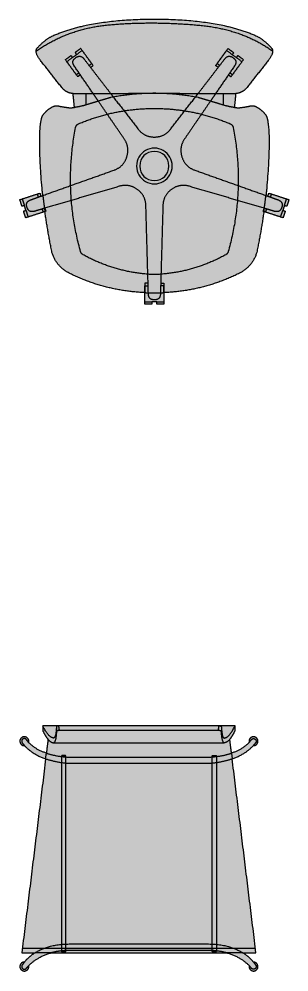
# Model space of a CAD drawing. Header units: metres. Extents: x -17 to 580, y -130 to 19.
# Drawn here: x 302.816 to 303.354, y -20.205 to -18.304 of the extents above; entities that cross this region are included whole.
import ezdxf

# ---------------------------------------------------------------- set-up
doc = ezdxf.new("R2010")
doc.units = ezdxf.units.M
doc.linetypes.add('Style Black Lines_2', pattern=[0])
doc.layers.add('Furniture', color=7, linetype='Continuous', true_color=0x7a8bf7)
doc.layers.add('Imported blocks', color=7, linetype='Continuous', true_color=0x7a8bf7)

# ---------------------------------------------------------------- blocks, each defined once
blk = doc.blocks.new('Aeron')
at = {"layer": 'Imported blocks', "transparency": 33554483}
h = blk.add_hatch(color=256, dxfattribs=at)
edge = h.paths.add_edge_path(flags=0)
edge.add_spline(control_points=[(0.3572, 0.0933), (0.3572, 0.0816), (0.3572, 0.07)], knot_values=[0, 0, 0, 1, 1, 1], degree=2, periodic=0)
edge.add_spline(control_points=[(0.3572, 0.07), (0.3502, 0.07), (0.3432, 0.07)], knot_values=[0, 0, 0, 1, 1, 1], degree=2, periodic=0)
edge.add_spline(control_points=[(0.3432, 0.07), (0.3432, 0.0725), (0.3432, 0.075)], knot_values=[0, 0, 0, 1, 1, 1], degree=2, periodic=0)
edge.add_spline(control_points=[(0.3432, 0.075), (0.3382, 0.075), (0.3332, 0.075)], knot_values=[0, 0, 0, 1, 1, 1], degree=2, periodic=0)
edge.add_spline(control_points=[(0.3332, 0.075), (0.3332, 0.0725), (0.3332, 0.07)], knot_values=[0, 0, 0, 1, 1, 1], degree=2, periodic=0)
edge.add_spline(control_points=[(0.3332, 0.07), (0.3262, 0.07), (0.3192, 0.07)], knot_values=[0, 0, 0, 1, 1, 1], degree=2, periodic=0)
edge.add_spline(control_points=[(0.3192, 0.07), (0.3192, 0.0816), (0.3192, 0.0933)], knot_values=[0, 0, 0, 1, 1, 1], degree=2, periodic=0)
edge.add_spline(control_points=[(0.3192, 0.0933), (0.2384, 0.0965), (0.1662, 0.1332)], knot_values=[0, 0, 0, 1, 1, 1], degree=2, periodic=0)
edge.add_spline(control_points=[(0.1662, 0.1332), (0.142, 0.147), (0.134, 0.1736)], knot_values=[0, 0, 0, 1, 1, 1], degree=2, periodic=0)
edge.add_spline(control_points=[(0.134, 0.1736), (0.1257, 0.2141), (0.12, 0.2549)], knot_values=[0, 0, 0, 1, 1, 1], degree=2, periodic=0)
edge.add_spline(control_points=[(0.12, 0.2549), (0.1008, 0.2487), (0.0817, 0.2425)], knot_values=[0, 0, 0, 1, 1, 1], degree=2, periodic=0)
edge.add_spline(control_points=[(0.0817, 0.2425), (0.0796, 0.2492), (0.0774, 0.2559)], knot_values=[0, 0, 0, 1, 1, 1], degree=2, periodic=0)
edge.add_spline(control_points=[(0.0774, 0.2559), (0.0798, 0.2566), (0.0822, 0.2574)], knot_values=[0, 0, 0, 1, 1, 1], degree=2, periodic=0)
edge.add_spline(control_points=[(0.0822, 0.2574), (0.0806, 0.2622), (0.0791, 0.2669)], knot_values=[0, 0, 0, 1, 1, 1], degree=2, periodic=0)
edge.add_spline(control_points=[(0.0791, 0.2669), (0.0767, 0.2661), (0.0743, 0.2654)], knot_values=[0, 0, 0, 1, 1, 1], degree=2, periodic=0)
edge.add_spline(control_points=[(0.0743, 0.2654), (0.0722, 0.272), (0.07, 0.2787)], knot_values=[0, 0, 0, 1, 1, 1], degree=2, periodic=0)
edge.add_spline(control_points=[(0.07, 0.2787), (0.09, 0.2852), (0.1099, 0.2917)], knot_values=[0, 0, 0, 1, 1, 1], degree=2, periodic=0)
edge.add_spline(control_points=[(0.1099, 0.2917), (0.1109, 0.2886), (0.1119, 0.2856)], knot_values=[0, 0, 0, 1, 1, 1], degree=2, periodic=0)
edge.add_spline(control_points=[(0.1119, 0.2856), (0.1139, 0.2863), (0.1158, 0.287)], knot_values=[0, 0, 0, 1, 1, 1], degree=2, periodic=0)
edge.add_spline(control_points=[(0.1158, 0.287), (0.115, 0.2941), (0.1142, 0.3013)], knot_values=[0, 0, 0, 1, 1, 1], degree=2, periodic=0)
edge.add_spline(control_points=[(0.1142, 0.3013), (0.1044, 0.422), (0.1153, 0.4465)], knot_values=[0, 0, 0, 1, 1, 1], degree=2, periodic=0)
edge.add_spline(control_points=[(0.1153, 0.4465), (0.1236, 0.458), (0.1362, 0.4644)], knot_values=[0, 0, 0, 1, 1, 1], degree=2, periodic=0)
edge.add_spline(control_points=[(0.1362, 0.4644), (0.1415, 0.467), (0.1471, 0.4655)], knot_values=[0, 0, 0, 1, 1, 1], degree=2, periodic=0)
edge.add_spline(control_points=[(0.1471, 0.4655), (0.1581, 0.4632), (0.1692, 0.462)], knot_values=[0, 0, 0, 1, 1, 1], degree=2, periodic=0)
edge.add_spline(control_points=[(0.1692, 0.462), (0.1738, 0.462), (0.1788, 0.4626)], knot_values=[0, 0, 0, 1, 1, 1], degree=2, periodic=0)
edge.add_spline(control_points=[(0.1788, 0.4626), (0.1775, 0.4765), (0.1761, 0.4903)], knot_values=[0, 0, 0, 1, 1, 1], degree=2, periodic=0)
edge.add_spline(control_points=[(0.1761, 0.4903), (0.1633, 0.4914), (0.1548, 0.5009)], knot_values=[0, 0, 0, 1, 1, 1], degree=2, periodic=0)
edge.add_spline(control_points=[(0.1548, 0.5009), (0.1331, 0.5285), (0.1113, 0.5561)], knot_values=[0, 0, 0, 1, 1, 1], degree=2, periodic=0)
edge.add_spline(control_points=[(0.1113, 0.5561), (0.0982, 0.573), (0.1046, 0.581)], knot_values=[0, 0, 0, 1, 1, 1], degree=2, periodic=0)
edge.add_spline(control_points=[(0.1046, 0.581), (0.1172, 0.5955), (0.1339, 0.6049)], knot_values=[0, 0, 0, 1, 1, 1], degree=2, periodic=0)
edge.add_spline(control_points=[(0.1339, 0.6049), (0.2101, 0.6389), (0.3382, 0.6389)], knot_values=[0, 0, 0, 1, 1, 1], degree=2, periodic=0)
edge.add_spline(control_points=[(0.3382, 0.6389), (0.4664, 0.6389), (0.5425, 0.6049)], knot_values=[0, 0, 0, 1, 1, 1], degree=2, periodic=0)
edge.add_spline(control_points=[(0.5425, 0.6049), (0.5593, 0.5955), (0.5718, 0.581)], knot_values=[0, 0, 0, 1, 1, 1], degree=2, periodic=0)
edge.add_spline(control_points=[(0.5718, 0.581), (0.5782, 0.573), (0.5651, 0.5561)], knot_values=[0, 0, 0, 1, 1, 1], degree=2, periodic=0)
edge.add_spline(control_points=[(0.5651, 0.5561), (0.5434, 0.5285), (0.5216, 0.5009)], knot_values=[0, 0, 0, 1, 1, 1], degree=2, periodic=0)
edge.add_spline(control_points=[(0.5216, 0.5009), (0.5131, 0.4914), (0.5004, 0.4903)], knot_values=[0, 0, 0, 1, 1, 1], degree=2, periodic=0)
edge.add_spline(control_points=[(0.5004, 0.4903), (0.499, 0.4765), (0.4976, 0.4626)], knot_values=[0, 0, 0, 1, 1, 1], degree=2, periodic=0)
edge.add_spline(control_points=[(0.4976, 0.4626), (0.5026, 0.462), (0.5072, 0.462)], knot_values=[0, 0, 0, 1, 1, 1], degree=2, periodic=0)
edge.add_spline(control_points=[(0.5072, 0.462), (0.5184, 0.4632), (0.5293, 0.4655)], knot_values=[0, 0, 0, 1, 1, 1], degree=2, periodic=0)
edge.add_spline(control_points=[(0.5293, 0.4655), (0.535, 0.467), (0.5402, 0.4644)], knot_values=[0, 0, 0, 1, 1, 1], degree=2, periodic=0)
edge.add_spline(control_points=[(0.5402, 0.4644), (0.5529, 0.458), (0.5611, 0.4465)], knot_values=[0, 0, 0, 1, 1, 1], degree=2, periodic=0)
edge.add_spline(control_points=[(0.5611, 0.4465), (0.5721, 0.422), (0.5622, 0.3013)], knot_values=[0, 0, 0, 1, 1, 1], degree=2, periodic=0)
edge.add_spline(control_points=[(0.5622, 0.3013), (0.5614, 0.2941), (0.5606, 0.287)], knot_values=[0, 0, 0, 1, 1, 1], degree=2, periodic=0)
edge.add_spline(control_points=[(0.5606, 0.287), (0.5626, 0.2863), (0.5645, 0.2856)], knot_values=[0, 0, 0, 1, 1, 1], degree=2, periodic=0)
edge.add_spline(control_points=[(0.5645, 0.2856), (0.5655, 0.2886), (0.5665, 0.2917)], knot_values=[0, 0, 0, 1, 1, 1], degree=2, periodic=0)
edge.add_spline(control_points=[(0.5665, 0.2917), (0.5865, 0.2852), (0.6064, 0.2787)], knot_values=[0, 0, 0, 1, 1, 1], degree=2, periodic=0)
edge.add_spline(control_points=[(0.6064, 0.2787), (0.6043, 0.272), (0.6021, 0.2654)], knot_values=[0, 0, 0, 1, 1, 1], degree=2, periodic=0)
edge.add_spline(control_points=[(0.6021, 0.2654), (0.5997, 0.2661), (0.5974, 0.2669)], knot_values=[0, 0, 0, 1, 1, 1], degree=2, periodic=0)
edge.add_spline(control_points=[(0.5974, 0.2669), (0.5958, 0.2622), (0.5943, 0.2574)], knot_values=[0, 0, 0, 1, 1, 1], degree=2, periodic=0)
edge.add_spline(control_points=[(0.5943, 0.2574), (0.5966, 0.2566), (0.599, 0.2559)], knot_values=[0, 0, 0, 1, 1, 1], degree=2, periodic=0)
edge.add_spline(control_points=[(0.599, 0.2559), (0.5969, 0.2492), (0.5947, 0.2425)], knot_values=[0, 0, 0, 1, 1, 1], degree=2, periodic=0)
edge.add_spline(control_points=[(0.5947, 0.2425), (0.5756, 0.2487), (0.5565, 0.2549)], knot_values=[0, 0, 0, 1, 1, 1], degree=2, periodic=0)
edge.add_spline(control_points=[(0.5565, 0.2549), (0.5507, 0.2141), (0.5424, 0.1736)], knot_values=[0, 0, 0, 1, 1, 1], degree=2, periodic=0)
edge.add_spline(control_points=[(0.5424, 0.1736), (0.5344, 0.147), (0.5103, 0.1332)], knot_values=[0, 0, 0, 1, 1, 1], degree=2, periodic=0)
edge.add_spline(control_points=[(0.5103, 0.1332), (0.4381, 0.0965), (0.3572, 0.0933)], knot_values=[0, 0, 0, 1, 1, 1], degree=2, periodic=0)
at = {"layer": 'Imported blocks', "linetype": 'Style Black Lines_2'}
for points in [[(0.2013, 0.4903), (0.2013, 0.4675)], [(0.4751, 0.4903), (0.4751, 0.4675)]]:
    blk.add_lwpolyline(points, dxfattribs=at)
at = {"layer": 'Imported blocks'}
for points, degree in [([(0.1029, 0.5753), (0.1682, 0.6207), (0.2505, 0.6277)], 2), ([(0.1339, 0.6049), (0.2101, 0.6389), (0.3382, 0.6389)], 2), ([(0.2505, 0.6277), (0.3382, 0.6351), (0.4287, 0.6265)], 2), ([(0.3382, 0.6389), (0.4664, 0.6389), (0.5425, 0.6049)], 2), ([(0.4287, 0.6265), (0.5135, 0.6185), (0.5736, 0.5753)], 2), ([(0.1046, 0.581), (0.1172, 0.5955), (0.1339, 0.6049)], 2), ([(0.5425, 0.6049), (0.5593, 0.5955), (0.5718, 0.581)], 2), ([(0.1113, 0.5561), (0.0982, 0.573), (0.1046, 0.581)], 2), ([(0.1944, 0.5761), (0.179, 0.565), (0.1636, 0.5538)], 2), ([(0.1914, 0.5802), (0.1858, 0.5761), (0.1801, 0.572)], 2), ([(0.1801, 0.572), (0.1816, 0.5699), (0.1831, 0.5679)], 2), ([(0.2161, 0.5462), (0.2038, 0.5632), (0.1914, 0.5802)], 2), ([(0.2132, 0.5502), (0.2038, 0.5632), (0.1944, 0.5761)], 2), ([(0.4603, 0.5462), (0.4726, 0.5632), (0.485, 0.5802)], 2), ([(0.482, 0.5761), (0.4726, 0.5632), (0.4632, 0.5502)], 2), ([(0.5128, 0.5538), (0.4974, 0.565), (0.482, 0.5761)], 2), ([(0.485, 0.5802), (0.4906, 0.5761), (0.4963, 0.572)], 2), ([(0.4963, 0.572), (0.4948, 0.5699), (0.4934, 0.5679)], 2), ([(0.5718, 0.581), (0.5782, 0.573), (0.5651, 0.5561)], 2), ([(0.1548, 0.5009), (0.1331, 0.5285), (0.1113, 0.5561)], 2), ([(0.1607, 0.5578), (0.1664, 0.562), (0.172, 0.5661)], 2), ([(0.1854, 0.5239), (0.1731, 0.5409), (0.1607, 0.5578)], 2), ([(0.1636, 0.5538), (0.1731, 0.5409), (0.1825, 0.5279)], 2), ([(0.172, 0.5661), (0.1735, 0.5641), (0.175, 0.562)], 2), ([(0.1784, 0.5454), (0.1718, 0.555), (0.1813, 0.5618)], 2), ([(0.1813, 0.5618), (0.1907, 0.5687), (0.1978, 0.5595)], 2), ([(0.1978, 0.5595), (0.2244, 0.525), (0.2509, 0.4906)], 2), ([(0.4256, 0.4906), (0.4521, 0.525), (0.4786, 0.5595)], 2), ([(0.4786, 0.5595), (0.4857, 0.5687), (0.4951, 0.5618)], 2), ([(0.491, 0.5239), (0.5034, 0.5409), (0.5157, 0.5578)], 2), ([(0.494, 0.5279), (0.5034, 0.5409), (0.5128, 0.5538)], 2), ([(0.4951, 0.5618), (0.5046, 0.555), (0.498, 0.5454)], 2), ([(0.5044, 0.5661), (0.5029, 0.5641), (0.5015, 0.562)], 2), ([(0.5157, 0.5578), (0.5101, 0.562), (0.5044, 0.5661)], 2), ([(0.5651, 0.5561), (0.5434, 0.5285), (0.5216, 0.5009)], 2), ([(0.216, 0.4905), (0.1972, 0.5179), (0.1784, 0.5454)], 2), ([(0.2079, 0.5464), (0.2106, 0.5483), (0.2132, 0.5502)], 2), ([(0.211, 0.5424), (0.2135, 0.5443), (0.2161, 0.5462)], 2), ([(0.4655, 0.5424), (0.4629, 0.5443), (0.4603, 0.5462)], 2), ([(0.498, 0.5454), (0.4792, 0.5179), (0.4604, 0.4905)], 2), ([(0.4632, 0.5502), (0.4659, 0.5483), (0.4685, 0.5464)], 2), ([(0.1825, 0.5279), (0.1851, 0.5298), (0.1877, 0.5318)], 2), ([(0.1906, 0.5276), (0.188, 0.5257), (0.1854, 0.5239)], 2), ([(0.4859, 0.5276), (0.4885, 0.5257), (0.491, 0.5239)], 2), ([(0.4887, 0.5318), (0.4913, 0.5298), (0.494, 0.5279)], 2), ([(0.1761, 0.4903), (0.1633, 0.4914), (0.1548, 0.5009)], 2), ([(0.5216, 0.5009), (0.5131, 0.4914), (0.5004, 0.4903)], 2), ([(0.1761, 0.4903), (0.2571, 0.4906), (0.3382, 0.491)], 2), ([(0.1788, 0.4626), (0.1775, 0.4765), (0.1761, 0.4903)], 2), ([(0.2265, 0.4751), (0.2213, 0.4828), (0.216, 0.4905)], 2), ([(0.2505, 0.4823), (0.2385, 0.4787), (0.2265, 0.4751)], 2), ([(0.3382, 0.4908), (0.294, 0.4906), (0.2505, 0.4823)], 2), ([(0.2509, 0.4906), (0.2537, 0.487), (0.2564, 0.4834)], 2), ([(0.2564, 0.4834), (0.281, 0.4516), (0.3055, 0.4197)], 2), ([(0.3382, 0.491), (0.4193, 0.4906), (0.5004, 0.4903)], 2), ([(0.4259, 0.4823), (0.3825, 0.4906), (0.3382, 0.4908)], 2), ([(0.3709, 0.4197), (0.3955, 0.4516), (0.42, 0.4834)], 2), ([(0.42, 0.4834), (0.4228, 0.487), (0.4256, 0.4906)], 2), ([(0.4499, 0.4751), (0.4379, 0.4787), (0.4259, 0.4823)], 2), ([(0.4604, 0.4905), (0.4552, 0.4828), (0.4499, 0.4751)], 2), ([(0.5004, 0.4903), (0.499, 0.4765), (0.4976, 0.4626)], 2), ([(0.1153, 0.4465), (0.1236, 0.458), (0.1362, 0.4644)], 2), ([(0.1362, 0.4644), (0.1415, 0.467), (0.1471, 0.4655)], 2), ([(0.1471, 0.4655), (0.1581, 0.4632), (0.1692, 0.462)], 2), ([(0.1692, 0.462), (0.1738, 0.462), (0.1788, 0.4626)], 2), ([(0.2086, 0.4698), (0.1924, 0.4643), (0.1788, 0.4626)], 2), ([(0.1871, 0.4301), (0.2596, 0.4604), (0.3382, 0.4607)], 2), ([(0.2265, 0.4751), (0.2176, 0.4724), (0.2086, 0.4698)], 2), ([(0.2781, 0.3998), (0.2523, 0.4375), (0.2265, 0.4751)], 2), ([(0.3382, 0.4607), (0.4168, 0.4604), (0.4893, 0.4301)], 2), ([(0.4499, 0.4751), (0.4241, 0.4374), (0.3984, 0.3998)], 2), ([(0.4678, 0.4698), (0.4589, 0.4724), (0.4499, 0.4751)], 2), ([(0.4976, 0.4626), (0.484, 0.4643), (0.4678, 0.4698)], 2), ([(0.4976, 0.4626), (0.5026, 0.462), (0.5072, 0.462)], 2), ([(0.5072, 0.462), (0.5184, 0.4632), (0.5293, 0.4655)], 2), ([(0.5293, 0.4655), (0.535, 0.467), (0.5402, 0.4644)], 2), ([(0.5402, 0.4644), (0.5529, 0.458), (0.5611, 0.4465)], 2), ([(0.1142, 0.3013), (0.1044, 0.422), (0.1153, 0.4465)], 2), ([(0.5611, 0.4465), (0.5721, 0.422), (0.5622, 0.3013)], 2), ([(0.1911, 0.175), (0.1568, 0.2977), (0.1812, 0.4228)], 2), ([(0.1812, 0.4228), (0.1822, 0.428), (0.1871, 0.4301)], 2), ([(0.3055, 0.4197), (0.3179, 0.4036), (0.3382, 0.4036)], 2), ([(0.3382, 0.4036), (0.3585, 0.4036), (0.3709, 0.4197)], 2), ([(0.4953, 0.4228), (0.5197, 0.2977), (0.4854, 0.175)], 2), ([(0.4893, 0.4301), (0.4942, 0.428), (0.4953, 0.4228)], 2), ([(0.2832, 0.3637), (0.2895, 0.383), (0.2781, 0.3998)], 2), ([(0.3984, 0.3998), (0.3869, 0.383), (0.3932, 0.3637)], 2), ([(0.356, 0.3766), (0.3448, 0.3831), (0.3317, 0.3831), (0.3205, 0.3766)], 3), ([(0.2578, 0.3376), (0.277, 0.3444), (0.2832, 0.3637)], 2), ([(0.3205, 0.3766), (0.3093, 0.3702), (0.3027, 0.3588), (0.3027, 0.3458)], 3), ([(0.3382, 0.3748), (0.3215, 0.3748), (0.3093, 0.3625), (0.3093, 0.3458)], 3), ([(0.3671, 0.3458), (0.3671, 0.3625), (0.3549, 0.3748), (0.3382, 0.3748)], 3), ([(0.3737, 0.3458), (0.3737, 0.3588), (0.3672, 0.3702), (0.356, 0.3766)], 3), ([(0.3932, 0.3637), (0.3995, 0.3444), (0.4186, 0.3376)], 2), ([(0.3027, 0.3458), (0.3027, 0.3329), (0.3093, 0.3215), (0.3205, 0.3151)], 3), ([(0.3093, 0.3458), (0.3093, 0.3292), (0.3215, 0.3169), (0.3382, 0.3169)], 3), ([(0.3382, 0.3169), (0.3549, 0.3169), (0.3671, 0.3292), (0.3671, 0.3458)], 3), ([(0.356, 0.3151), (0.3672, 0.3215), (0.3737, 0.3329), (0.3737, 0.3458)], 3), ([(0.1158, 0.287), (0.1868, 0.3123), (0.2578, 0.3376)], 2), ([(0.4186, 0.3376), (0.4896, 0.3123), (0.5606, 0.287)], 2), ([(0.2683, 0.3053), (0.1937, 0.2834), (0.1191, 0.2614)], 2), ([(0.3042, 0.2991), (0.2878, 0.311), (0.2683, 0.3053)], 2), ([(0.3205, 0.3151), (0.3317, 0.3086), (0.3448, 0.3086), (0.356, 0.3151)], 3), ([(0.4081, 0.3053), (0.3886, 0.311), (0.3722, 0.2991)], 2), ([(0.5574, 0.2614), (0.4828, 0.2834), (0.4081, 0.3053)], 2), ([(0.07, 0.2787), (0.09, 0.2852), (0.1099, 0.2917)], 2), ([(0.0917, 0.2784), (0.1018, 0.282), (0.1119, 0.2856)], 2), ([(0.1072, 0.2839), (0.1062, 0.287), (0.1052, 0.2901)], 2), ([(0.1099, 0.2917), (0.1109, 0.2886), (0.1119, 0.2856)], 2), ([(0.1119, 0.2856), (0.1139, 0.2863), (0.1158, 0.287)], 2), ([(0.1158, 0.287), (0.115, 0.2941), (0.1142, 0.3013)], 2), ([(0.1158, 0.287), (0.1173, 0.2742), (0.1191, 0.2614)], 2), ([(0.3213, 0.2668), (0.3207, 0.2871), (0.3042, 0.2991)], 2), ([(0.3722, 0.2991), (0.3557, 0.2871), (0.3552, 0.2668)], 2), ([(0.5574, 0.2614), (0.5591, 0.2742), (0.5606, 0.287)], 2), ([(0.5622, 0.3013), (0.5614, 0.2941), (0.5606, 0.287)], 2), ([(0.5606, 0.287), (0.5626, 0.2863), (0.5645, 0.2856)], 2), ([(0.5645, 0.2856), (0.5655, 0.2886), (0.5665, 0.2917)], 2), ([(0.5645, 0.2856), (0.5746, 0.282), (0.5848, 0.2784)], 2), ([(0.5665, 0.2917), (0.5865, 0.2852), (0.6064, 0.2787)], 2), ([(0.5712, 0.2901), (0.5702, 0.287), (0.5692, 0.2839)], 2), ([(0.0743, 0.2654), (0.0722, 0.272), (0.07, 0.2787)], 2), ([(0.0791, 0.2669), (0.0767, 0.2661), (0.0743, 0.2654)], 2), ([(0.0748, 0.2802), (0.0769, 0.2736), (0.0791, 0.2669)], 2), ([(0.0822, 0.2574), (0.0806, 0.2622), (0.0791, 0.2669)], 2), ([(0.0843, 0.2633), (0.0807, 0.2744), (0.0917, 0.2784)], 2), ([(0.3262, 0.093), (0.3237, 0.1799), (0.3213, 0.2668)], 2), ([(0.3552, 0.2668), (0.3527, 0.1799), (0.3503, 0.093)], 2), ([(0.5848, 0.2784), (0.5957, 0.2744), (0.5921, 0.2633)], 2), ([(0.5974, 0.2669), (0.5958, 0.2622), (0.5943, 0.2574)], 2), ([(0.5974, 0.2669), (0.5995, 0.2736), (0.6017, 0.2802)], 2), ([(0.6021, 0.2654), (0.5997, 0.2661), (0.5974, 0.2669)], 2), ([(0.6064, 0.2787), (0.6043, 0.272), (0.6021, 0.2654)], 2), ([(0.0774, 0.2559), (0.0798, 0.2566), (0.0822, 0.2574)], 2), ([(0.0817, 0.2425), (0.0796, 0.2492), (0.0774, 0.2559)], 2), ([(0.12, 0.2549), (0.1008, 0.2487), (0.0817, 0.2425)], 2), ([(0.0822, 0.2574), (0.0843, 0.2507), (0.0865, 0.2441)], 2), ([(0.0991, 0.2555), (0.0879, 0.2522), (0.0843, 0.2633)], 2), ([(0.1191, 0.2614), (0.1091, 0.2585), (0.0991, 0.2555)], 2), ([(0.1169, 0.254), (0.1159, 0.2571), (0.1149, 0.2602)], 2), ([(0.1191, 0.2614), (0.1195, 0.2582), (0.12, 0.2549)], 2), ([(0.1197, 0.2616), (0.1207, 0.2586), (0.1217, 0.2555)], 2), ([(0.1217, 0.2555), (0.1208, 0.2552), (0.12, 0.2549)], 2), ([(0.134, 0.1736), (0.1257, 0.2141), (0.12, 0.2549)], 2), ([(0.5565, 0.2549), (0.5507, 0.2141), (0.5424, 0.1736)], 2), ([(0.5567, 0.2616), (0.5557, 0.2586), (0.5547, 0.2555)], 2), ([(0.5547, 0.2555), (0.5556, 0.2552), (0.5565, 0.2549)], 2), ([(0.5565, 0.2549), (0.5569, 0.2582), (0.5574, 0.2614)], 2), ([(0.5947, 0.2425), (0.5756, 0.2487), (0.5565, 0.2549)], 2), ([(0.5773, 0.2555), (0.5674, 0.2585), (0.5574, 0.2614)], 2), ([(0.5615, 0.2602), (0.5605, 0.2571), (0.5595, 0.254)], 2), ([(0.5921, 0.2633), (0.5885, 0.2522), (0.5773, 0.2555)], 2), ([(0.5899, 0.2441), (0.5921, 0.2507), (0.5943, 0.2574)], 2), ([(0.5943, 0.2574), (0.5966, 0.2566), (0.599, 0.2559)], 2), ([(0.599, 0.2559), (0.5969, 0.2492), (0.5947, 0.2425)], 2), ([(0.1662, 0.1332), (0.142, 0.147), (0.134, 0.1736)], 2), ([(0.1959, 0.1689), (0.1922, 0.171), (0.1911, 0.175)], 2), ([(0.4854, 0.175), (0.4842, 0.171), (0.4806, 0.1689)], 2), ([(0.5424, 0.1736), (0.5344, 0.147), (0.5103, 0.1332)], 2), ([(0.3382, 0.1292), (0.2623, 0.1322), (0.1959, 0.1689)], 2), ([(0.4806, 0.1689), (0.4141, 0.1322), (0.3382, 0.1292)], 2), ([(0.3192, 0.0933), (0.2384, 0.0965), (0.1662, 0.1332)], 2), ([(0.5103, 0.1332), (0.4381, 0.0965), (0.3572, 0.0933)], 2), ([(0.3256, 0.112), (0.3224, 0.112), (0.3192, 0.112)], 2), ([(0.3192, 0.112), (0.3192, 0.1026), (0.3192, 0.0933)], 2), ([(0.3192, 0.0933), (0.3192, 0.1001), (0.3192, 0.107)], 2), ([(0.3192, 0.107), (0.3225, 0.107), (0.3258, 0.107)], 2), ([(0.3572, 0.107), (0.3539, 0.107), (0.3507, 0.107)], 2), ([(0.3508, 0.112), (0.354, 0.112), (0.3572, 0.112)], 2), ([(0.3572, 0.112), (0.3572, 0.1026), (0.3572, 0.0933)], 2), ([(0.3572, 0.0933), (0.3572, 0.1001), (0.3572, 0.107)], 2), ([(0.3192, 0.07), (0.3192, 0.0816), (0.3192, 0.0933)], 2), ([(0.3192, 0.0933), (0.3227, 0.0931), (0.3262, 0.093)], 2), ([(0.3262, 0.093), (0.3322, 0.0929), (0.3382, 0.093)], 2), ([(0.3262, 0.0905), (0.3262, 0.0918), (0.3262, 0.093)], 2), ([(0.3382, 0.0789), (0.3266, 0.0789), (0.3262, 0.0905)], 2), ([(0.3382, 0.093), (0.3443, 0.0929), (0.3503, 0.093)], 2), ([(0.3502, 0.0905), (0.3499, 0.0789), (0.3382, 0.0789)], 2), ([(0.3503, 0.093), (0.3502, 0.0918), (0.3502, 0.0905)], 2), ([(0.3503, 0.093), (0.3538, 0.0931), (0.3572, 0.0933)], 2), ([(0.3572, 0.0933), (0.3572, 0.0816), (0.3572, 0.07)], 2), ([(0.3192, 0.075), (0.3262, 0.075), (0.3332, 0.075)], 2), ([(0.3332, 0.07), (0.3262, 0.07), (0.3192, 0.07)], 2), ([(0.3432, 0.075), (0.3382, 0.075), (0.3332, 0.075)], 2), ([(0.3332, 0.075), (0.3332, 0.0725), (0.3332, 0.07)], 2), ([(0.3432, 0.07), (0.3432, 0.0725), (0.3432, 0.075)], 2), ([(0.3432, 0.075), (0.3502, 0.075), (0.3572, 0.075)], 2), ([(0.3572, 0.07), (0.3502, 0.07), (0.3432, 0.07)], 2)]:
    blk.add_open_spline(points, degree=degree, dxfattribs=at)
blk = doc.blocks.new('Gilbert')
at = {"layer": 'Imported blocks', "transparency": 33554483}
h = blk.add_hatch(color=256, dxfattribs=at)
edge = h.paths.add_edge_path(flags=0)
edge.add_spline(control_points=[(0.1164, 0.559), (0.1154, 0.559), (0.1154, 0.558)], knot_values=[0, 0, 0, 1, 1, 1], degree=2, periodic=0)
edge.add_spline(control_points=[(0.1154, 0.558), (0.1154, 0.5538), (0.1154, 0.5497)], knot_values=[0, 0, 0, 1, 1, 1], degree=2, periodic=0)
edge.add_spline(control_points=[(0.1154, 0.5497), (0.1154, 0.5495), (0.1155, 0.5493)], knot_values=[0, 0, 0, 1, 1, 1], degree=2, periodic=0)
edge.add_spline(control_points=[(0.1155, 0.5493), (0.1208, 0.538), (0.1261, 0.5319)], knot_values=[0, 0, 0, 1, 1, 1], degree=2, periodic=0)
edge.add_spline(control_points=[(0.1261, 0.5319), (0.1244, 0.5182), (0.1227, 0.5044)], knot_values=[0, 0, 0, 1, 1, 1], degree=2, periodic=0)
edge.add_spline(control_points=[(0.1227, 0.5044), (0.0999, 0.5121), (0.0873, 0.526)], knot_values=[0, 0, 0, 1, 1, 1], degree=2, periodic=0)
edge.add_spline(control_points=[(0.0873, 0.526), (0.0889, 0.5322), (0.0835, 0.5356)], knot_values=[0, 0, 0, 1, 1, 1], degree=2, periodic=0)
edge.add_spline(control_points=[(0.0835, 0.5356), (0.0782, 0.5391), (0.0732, 0.5351)], knot_values=[0, 0, 0, 1, 1, 1], degree=2, periodic=0)
edge.add_spline(control_points=[(0.0732, 0.5351), (0.0683, 0.531), (0.0706, 0.5251)], knot_values=[0, 0, 0, 1, 1, 1], degree=2, periodic=0)
edge.add_spline(control_points=[(0.0706, 0.5251), (0.0729, 0.5192), (0.0792, 0.5195)], knot_values=[0, 0, 0, 1, 1, 1], degree=2, periodic=0)
edge.add_spline(control_points=[(0.0792, 0.5195), (0.0947, 0.5025), (0.1213, 0.4929)], knot_values=[0, 0, 0, 1, 1, 1], degree=2, periodic=0)
edge.add_spline(control_points=[(0.1213, 0.4929), (0.0975, 0.2996), (0.0738, 0.1063)], knot_values=[0, 0, 0, 1, 1, 1], degree=2, periodic=0)
edge.add_spline(control_points=[(0.0738, 0.1063), (0.087, 0.1063), (0.1003, 0.1063)], knot_values=[0, 0, 0, 1, 1, 1], degree=2, periodic=0)
edge.add_spline(control_points=[(0.1003, 0.1063), (0.0876, 0.0984), (0.0788, 0.0876)], knot_values=[0, 0, 0, 1, 1, 1], degree=2, periodic=0)
edge.add_spline(control_points=[(0.0788, 0.0876), (0.0726, 0.0876), (0.0705, 0.0817)], knot_values=[0, 0, 0, 1, 1, 1], degree=2, periodic=0)
edge.add_spline(control_points=[(0.0705, 0.0817), (0.0684, 0.0759), (0.0732, 0.072)], knot_values=[0, 0, 0, 1, 1, 1], degree=2, periodic=0)
edge.add_spline(control_points=[(0.0732, 0.072), (0.078, 0.0681), (0.0833, 0.0713)], knot_values=[0, 0, 0, 1, 1, 1], degree=2, periodic=0)
edge.add_spline(control_points=[(0.0833, 0.0713), (0.0886, 0.0744), (0.0874, 0.0805)], knot_values=[0, 0, 0, 1, 1, 1], degree=2, periodic=0)
edge.add_spline(control_points=[(0.0874, 0.0805), (0.105, 0.0987), (0.1328, 0.1063)], knot_values=[0, 0, 0, 1, 1, 1], degree=2, periodic=0)
edge.add_spline(control_points=[(0.1328, 0.1063), (0.3072, 0.1063), (0.4817, 0.1063)], knot_values=[0, 0, 0, 1, 1, 1], degree=2, periodic=0)
edge.add_spline(control_points=[(0.4817, 0.1063), (0.5095, 0.0987), (0.5271, 0.0805)], knot_values=[0, 0, 0, 1, 1, 1], degree=2, periodic=0)
edge.add_spline(control_points=[(0.5271, 0.0805), (0.5259, 0.0744), (0.5312, 0.0713)], knot_values=[0, 0, 0, 1, 1, 1], degree=2, periodic=0)
edge.add_spline(control_points=[(0.5312, 0.0713), (0.5365, 0.0681), (0.5412, 0.072)], knot_values=[0, 0, 0, 1, 1, 1], degree=2, periodic=0)
edge.add_spline(control_points=[(0.5412, 0.072), (0.546, 0.0759), (0.5439, 0.0817)], knot_values=[0, 0, 0, 1, 1, 1], degree=2, periodic=0)
edge.add_spline(control_points=[(0.5439, 0.0817), (0.5418, 0.0876), (0.5357, 0.0876)], knot_values=[0, 0, 0, 1, 1, 1], degree=2, periodic=0)
edge.add_spline(control_points=[(0.5357, 0.0876), (0.5269, 0.0984), (0.5142, 0.1063)], knot_values=[0, 0, 0, 1, 1, 1], degree=2, periodic=0)
edge.add_spline(control_points=[(0.5142, 0.1063), (0.5274, 0.1063), (0.5406, 0.1063)], knot_values=[0, 0, 0, 1, 1, 1], degree=2, periodic=0)
edge.add_spline(control_points=[(0.5406, 0.1063), (0.5169, 0.2996), (0.4932, 0.4929)], knot_values=[0, 0, 0, 1, 1, 1], degree=2, periodic=0)
edge.add_spline(control_points=[(0.4932, 0.4929), (0.5198, 0.5025), (0.5352, 0.5195)], knot_values=[0, 0, 0, 1, 1, 1], degree=2, periodic=0)
edge.add_spline(control_points=[(0.5352, 0.5195), (0.5416, 0.5192), (0.5439, 0.5251)], knot_values=[0, 0, 0, 1, 1, 1], degree=2, periodic=0)
edge.add_spline(control_points=[(0.5439, 0.5251), (0.5462, 0.531), (0.5412, 0.5351)], knot_values=[0, 0, 0, 1, 1, 1], degree=2, periodic=0)
edge.add_spline(control_points=[(0.5412, 0.5351), (0.5363, 0.5391), (0.5309, 0.5356)], knot_values=[0, 0, 0, 1, 1, 1], degree=2, periodic=0)
edge.add_spline(control_points=[(0.5309, 0.5356), (0.5256, 0.5322), (0.5272, 0.526)], knot_values=[0, 0, 0, 1, 1, 1], degree=2, periodic=0)
edge.add_spline(control_points=[(0.5272, 0.526), (0.5145, 0.5121), (0.4918, 0.5044)], knot_values=[0, 0, 0, 1, 1, 1], degree=2, periodic=0)
edge.add_spline(control_points=[(0.4918, 0.5044), (0.4901, 0.5182), (0.4884, 0.5319)], knot_values=[0, 0, 0, 1, 1, 1], degree=2, periodic=0)
edge.add_spline(control_points=[(0.4884, 0.5319), (0.4937, 0.538), (0.4989, 0.5493)], knot_values=[0, 0, 0, 1, 1, 1], degree=2, periodic=0)
edge.add_spline(control_points=[(0.4989, 0.5493), (0.499, 0.5495), (0.499, 0.5497)], knot_values=[0, 0, 0, 1, 1, 1], degree=2, periodic=0)
edge.add_spline(control_points=[(0.499, 0.5497), (0.499, 0.5538), (0.499, 0.558)], knot_values=[0, 0, 0, 1, 1, 1], degree=2, periodic=0)
edge.add_spline(control_points=[(0.499, 0.558), (0.499, 0.559), (0.498, 0.559)], knot_values=[0, 0, 0, 1, 1, 1], degree=2, periodic=0)
edge.add_spline(control_points=[(0.498, 0.559), (0.3072, 0.559), (0.1164, 0.559)], knot_values=[0, 0, 0, 1, 1, 1], degree=2, periodic=0)
at = {"layer": 'Imported blocks', "linetype": 'Style Black Lines_2'}
for points in [[(0.1428, 0.5566), (0.1428, 0.5471)], [(0.4717, 0.5566), (0.4717, 0.5471)], [(0.1213, 0.4929), (0.1227, 0.5044)], [(0.4918, 0.5044), (0.4932, 0.4929)], [(0.1328, 0.1063), (0.1003, 0.1063)], [(0.5142, 0.1063), (0.4817, 0.1063)]]:
    blk.add_lwpolyline(points, dxfattribs=at)
at = {"layer": 'Imported blocks'}
for points in [[(0.1164, 0.559), (0.1154, 0.559), (0.1154, 0.558)], [(0.1154, 0.558), (0.1154, 0.5538), (0.1154, 0.5497)], [(0.1371, 0.5346), (0.1272, 0.5352), (0.1156, 0.5586)], [(0.498, 0.559), (0.3072, 0.559), (0.1164, 0.559)], [(0.1428, 0.5566), (0.1417, 0.5349), (0.1371, 0.5346)], [(0.1475, 0.559), (0.1431, 0.5588), (0.1428, 0.5566)], [(0.1488, 0.5495), (0.1481, 0.5543), (0.1475, 0.559)], [(0.4656, 0.5495), (0.4663, 0.5543), (0.467, 0.559)], [(0.467, 0.559), (0.4714, 0.5588), (0.4717, 0.5566)], [(0.4717, 0.5566), (0.4727, 0.5349), (0.4773, 0.5346)], [(0.4773, 0.5346), (0.4873, 0.5352), (0.4988, 0.5586)], [(0.499, 0.558), (0.499, 0.559), (0.498, 0.559)], [(0.499, 0.5497), (0.499, 0.5538), (0.499, 0.558)], [(0.0732, 0.5351), (0.0683, 0.531), (0.0706, 0.5251)], [(0.0835, 0.5356), (0.0782, 0.5391), (0.0732, 0.5351)], [(0.0755, 0.5324), (0.0738, 0.531), (0.0736, 0.5288)], [(0.0795, 0.5334), (0.0773, 0.5338), (0.0755, 0.5324)], [(0.083, 0.5313), (0.0817, 0.5331), (0.0795, 0.5334)], [(0.0873, 0.526), (0.0889, 0.5322), (0.0835, 0.5356)], [(0.1154, 0.5497), (0.1154, 0.5495), (0.1155, 0.5493)], [(0.1155, 0.5493), (0.1208, 0.538), (0.1261, 0.5319)], [(0.1428, 0.5471), (0.1418, 0.5261), (0.1371, 0.5251)], [(0.1488, 0.5495), (0.1431, 0.5495), (0.1428, 0.5471)], [(0.4656, 0.5495), (0.3072, 0.5495), (0.1488, 0.5495)], [(0.4717, 0.5471), (0.4713, 0.5495), (0.4656, 0.5495)], [(0.4773, 0.5251), (0.4727, 0.5261), (0.4717, 0.5471)], [(0.4884, 0.5319), (0.4937, 0.538), (0.4989, 0.5493)], [(0.4989, 0.5493), (0.499, 0.5495), (0.499, 0.5497)], [(0.5309, 0.5356), (0.5256, 0.5322), (0.5272, 0.526)], [(0.5412, 0.5351), (0.5363, 0.5391), (0.5309, 0.5356)], [(0.5314, 0.5313), (0.5327, 0.5331), (0.5349, 0.5334)], [(0.5349, 0.5334), (0.5371, 0.5338), (0.5389, 0.5324)], [(0.5389, 0.5324), (0.5407, 0.531), (0.5409, 0.5288)], [(0.5439, 0.5251), (0.5462, 0.531), (0.5412, 0.5351)], [(0.0706, 0.5251), (0.0729, 0.5192), (0.0792, 0.5195)], [(0.0736, 0.5288), (0.0734, 0.5265), (0.0748, 0.5248)], [(0.0748, 0.5248), (0.0769, 0.5221), (0.0792, 0.5195)], [(0.0792, 0.5195), (0.0947, 0.5025), (0.1213, 0.4929)], [(0.0873, 0.526), (0.085, 0.5286), (0.083, 0.5313)], [(0.1227, 0.5044), (0.0999, 0.5121), (0.0873, 0.526)], [(0.1261, 0.5319), (0.1244, 0.5182), (0.1227, 0.5044)], [(0.1261, 0.5319), (0.1318, 0.5252), (0.1371, 0.5251)], [(0.1371, 0.5251), (0.3072, 0.5251), (0.4773, 0.5251)], [(0.4884, 0.5319), (0.4827, 0.5252), (0.4773, 0.5251)], [(0.4918, 0.5044), (0.4901, 0.5182), (0.4884, 0.5319)], [(0.5272, 0.526), (0.5145, 0.5121), (0.4918, 0.5044)], [(0.4932, 0.4929), (0.5198, 0.5025), (0.5352, 0.5195)], [(0.5272, 0.526), (0.5295, 0.5286), (0.5314, 0.5313)], [(0.5352, 0.5195), (0.5416, 0.5192), (0.5439, 0.5251)], [(0.5396, 0.5248), (0.5376, 0.5221), (0.5352, 0.5195)], [(0.5409, 0.5288), (0.5411, 0.5265), (0.5396, 0.5248)], [(0.1227, 0.5044), (0.1436, 0.4974), (0.171, 0.4962)], [(0.1571, 0.4996), (0.1529, 0.4996), (0.1529, 0.4992)], [(0.1529, 0.4992), (0.1529, 0.3039), (0.1529, 0.1087)], [(0.1529, 0.4992), (0.1529, 0.4987), (0.1571, 0.4987)], [(0.1614, 0.4992), (0.1614, 0.4996), (0.1571, 0.4996)], [(0.1571, 0.4987), (0.1614, 0.4987), (0.1614, 0.4992)], [(0.1614, 0.1087), (0.1614, 0.3039), (0.1614, 0.4992)], [(0.171, 0.4962), (0.3072, 0.4962), (0.4434, 0.4962)], [(0.4434, 0.4962), (0.4708, 0.4974), (0.4918, 0.5044)], [(0.4531, 0.4992), (0.4531, 0.4996), (0.4573, 0.4996)], [(0.4573, 0.4987), (0.4531, 0.4987), (0.4531, 0.4992)], [(0.4531, 0.1087), (0.4531, 0.3039), (0.4531, 0.4992)], [(0.4573, 0.4996), (0.4616, 0.4996), (0.4616, 0.4992)], [(0.4616, 0.4992), (0.4616, 0.4987), (0.4573, 0.4987)], [(0.4616, 0.4992), (0.4616, 0.3039), (0.4616, 0.1087)], [(0.1213, 0.4929), (0.0975, 0.2996), (0.0738, 0.1063)], [(0.171, 0.4835), (0.1437, 0.4849), (0.1213, 0.4929)], [(0.4434, 0.4835), (0.3072, 0.4835), (0.171, 0.4835)], [(0.4932, 0.4929), (0.4708, 0.4849), (0.4434, 0.4835)], [(0.5406, 0.1063), (0.5169, 0.2996), (0.4932, 0.4929)], [(0.5396, 0.115), (0.3072, 0.115), (0.0749, 0.115)], [(0.1003, 0.1063), (0.1292, 0.1243), (0.171, 0.1238)], [(0.171, 0.1238), (0.3072, 0.1238), (0.4434, 0.1238)], [(0.4434, 0.1238), (0.4853, 0.1243), (0.5142, 0.1063)], [(0.0738, 0.1063), (0.087, 0.1063), (0.1003, 0.1063)], [(0.1003, 0.1063), (0.0876, 0.0984), (0.0788, 0.0876)], [(0.0874, 0.0805), (0.105, 0.0987), (0.1328, 0.1063)], [(0.171, 0.111), (0.1507, 0.1112), (0.1328, 0.1063)], [(0.1328, 0.1063), (0.3072, 0.1063), (0.4817, 0.1063)], [(0.1529, 0.1087), (0.1529, 0.1091), (0.1571, 0.1091)], [(0.1571, 0.1083), (0.1529, 0.1083), (0.1529, 0.1087)], [(0.1571, 0.1091), (0.1614, 0.1091), (0.1614, 0.1087)], [(0.1614, 0.1087), (0.1614, 0.1083), (0.1571, 0.1083)], [(0.4434, 0.111), (0.3072, 0.111), (0.171, 0.111)], [(0.4817, 0.1063), (0.4637, 0.1112), (0.4434, 0.111)], [(0.4573, 0.1091), (0.4531, 0.1091), (0.4531, 0.1087)], [(0.4531, 0.1087), (0.4531, 0.1083), (0.4573, 0.1083)], [(0.4616, 0.1087), (0.4616, 0.1091), (0.4573, 0.1091)], [(0.4573, 0.1083), (0.4616, 0.1083), (0.4616, 0.1087)], [(0.4817, 0.1063), (0.5095, 0.0987), (0.5271, 0.0805)], [(0.5357, 0.0876), (0.5269, 0.0984), (0.5142, 0.1063)], [(0.5142, 0.1063), (0.5274, 0.1063), (0.5406, 0.1063)], [(0.0705, 0.0817), (0.0684, 0.0759), (0.0732, 0.072)], [(0.0788, 0.0876), (0.0726, 0.0876), (0.0705, 0.0817)], [(0.0751, 0.0825), (0.0734, 0.0809), (0.0735, 0.0787)], [(0.0735, 0.0787), (0.0735, 0.0764), (0.0752, 0.0749)], [(0.0788, 0.0876), (0.0768, 0.0851), (0.0751, 0.0825)], [(0.0829, 0.0754), (0.085, 0.0781), (0.0874, 0.0805)], [(0.0833, 0.0713), (0.0886, 0.0744), (0.0874, 0.0805)], [(0.5271, 0.0805), (0.5259, 0.0744), (0.5312, 0.0713)], [(0.5316, 0.0754), (0.5294, 0.0781), (0.5271, 0.0805)], [(0.5357, 0.0876), (0.5376, 0.0851), (0.5394, 0.0825)], [(0.5439, 0.0817), (0.5418, 0.0876), (0.5357, 0.0876)], [(0.541, 0.0787), (0.5409, 0.0764), (0.5392, 0.0749)], [(0.5394, 0.0825), (0.541, 0.0809), (0.541, 0.0787)], [(0.5412, 0.072), (0.546, 0.0759), (0.5439, 0.0817)], [(0.0732, 0.072), (0.078, 0.0681), (0.0833, 0.0713)], [(0.0752, 0.0749), (0.0769, 0.0733), (0.0792, 0.0735)], [(0.0792, 0.0735), (0.0814, 0.0737), (0.0829, 0.0754)], [(0.5312, 0.0713), (0.5365, 0.0681), (0.5412, 0.072)], [(0.5353, 0.0735), (0.533, 0.0737), (0.5316, 0.0754)], [(0.5392, 0.0749), (0.5376, 0.0733), (0.5353, 0.0735)]]:
    blk.add_open_spline(points, degree=2, dxfattribs=at)

msp = doc.modelspace()

# ---------------------------------------------------------------- block references
at = {"layer": 'Furniture'}
for name, p in [('Aeron', (302.7473849, -18.9431189)), ('Gilbert', (302.7475267, -20.2727967))]:
    msp.add_blockref(name, p, dxfattribs=at)

doc.saveas('drawing.dxf')
